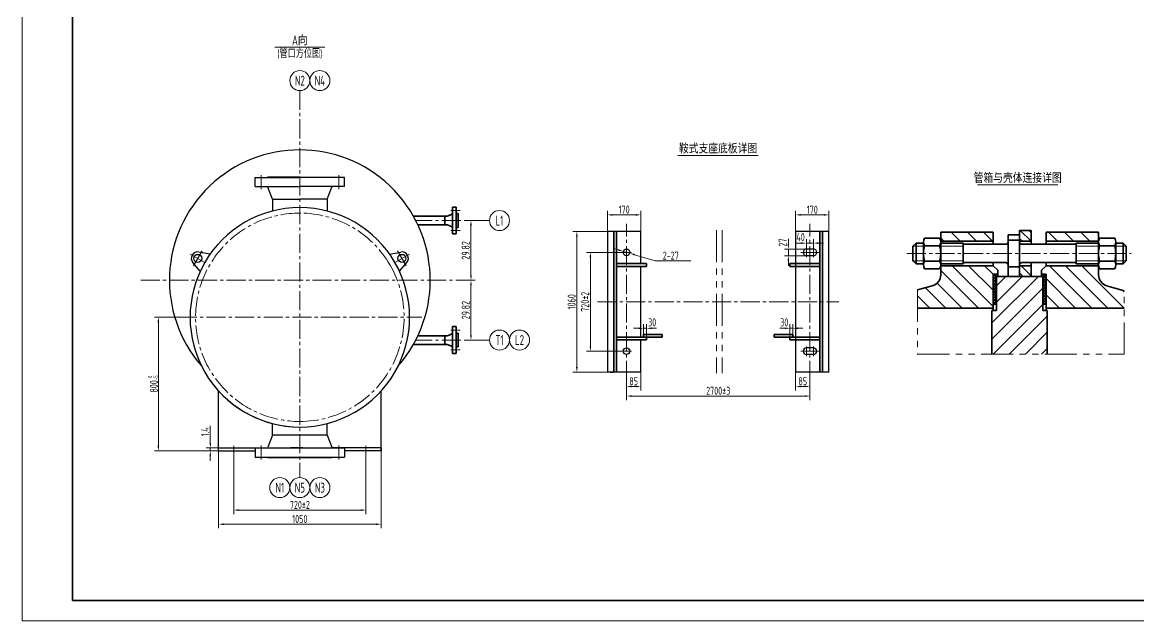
# Model space of a CAD drawing. Header units: millimetres. Extents: x 5765 to 6606, y -201 to 393.
# Drawn here: x 5765 to 6322, y -201 to 98 of the extents above; entities that cross this region are included whole.
import ezdxf
from ezdxf.enums import TextEntityAlignment as Align

# ---------------------------------------------------------------- set-up
doc = ezdxf.new("R2010")
doc.units = ezdxf.units.MM
doc.linetypes.add('CENTER2', pattern=[28.575, 19.05, -3.175, 3.175, -3.175])
doc.linetypes.add('PHANTOM2', pattern=[31.75, 15.875, -3.175, 3.175, -3.175, 3.175, -3.175])
for name, color, linetype, lineweight in [('1粗实线', 7, 'Continuous', 35), ('2细实线', 3, 'Continuous', 13), ('3中心线', 1, 'CENTER2', 13), ('5双点划线', 2, 'PHANTOM2', 13), ('6剖面线', 6, 'Continuous', 13), ('7文本', 2, 'Continuous', 13), ('8标注', 3, 'Continuous', 13), ('9图表', 4, 'Continuous', 13)]:
    doc.layers.add(name, color=color, linetype=linetype, lineweight=lineweight)
doc.styles.add('lanpec', font='bpec_e.shx', dxfattribs={"width": 0.75, "bigfont": 'hztxt.shx'})
doc.styles.add('lanpec-dim', font='bpec_e.shx', dxfattribs={"width": 0.75})
doc.dimstyles.new('lanpec', dxfattribs={"dimtxt": 4, "dimasz": 2.5, "dimexe": 2, "dimexo": 0, "dimtad": 1, "dimdsep": 46, "dimtxsty": 'lanpec-dim', "dimcen": 2.5, "dimclrd": 256, "dimclre": 256, "dimclrt": 256, "dimazin": 0, "dimtfac": 1, "dimtmove": 0, "dimatfit": 3, "dimfxl": 1, "dimlwd": -1, "dimlwe": -1, "dimarcsym": 0})
doc.dimstyles.new('lanpec$0', dxfattribs={"dimscale": 10, "dimtxt": 4, "dimasz": 2.5, "dimexe": 2, "dimexo": 0, "dimtad": 1, "dimdec": 1, "dimdsep": 46, "dimtxsty": 'lanpec-dim', "dimcen": 0.09, "dimclrd": 256, "dimclre": 256, "dimclrt": 256, "dimadec": 1, "dimazin": 0, "dimtfac": 0.707, "dimtdec": 1, "dimtmove": 0, "dimatfit": 3, "dimfxl": 1, "dimarcsym": 0})
doc.dimstyles.new('lanpec$3', dxfattribs={"dimtxt": 4, "dimasz": 2.5, "dimexe": 2, "dimexo": 0, "dimtad": 1, "dimtih": 1, "dimtoh": 1, "dimdsep": 46, "dimtxsty": 'lanpec-dim', "dimcen": 2.5, "dimclrd": 256, "dimclre": 256, "dimclrt": 256, "dimazin": 0, "dimtfac": 1, "dimtmove": 0, "dimatfit": 3, "dimfxl": 1, "dimlwd": -1, "dimlwe": -1, "dimarcsym": 0})
pattern_1 = [(135, (5538.121, 1410.9114), (-4.041115, -4.041115), [])]
pattern_2 = [(45, (5538.121, 1410.9114), (-0.6735192, 0.6735192), []), (135, (5538.121, 1410.9114), (-0.6735192, -0.6735192), [])]

# ---------------------------------------------------------------- blocks, each defined once
blk = doc.blocks.new('A1')
at = {"layer": '1粗实线'}
blk.add_lwpolyline([(-816, 10), (-10, 10), (-10, 584), (-816, 584)], close=True, dxfattribs=at)
at = {"layer": '9图表'}
blk.add_lwpolyline([(-841, 0), (0, 0), (0, 594), (-841, 594)], close=True, dxfattribs=at)
blk = doc.blocks.new('*D25')
at = {"layer": '8标注', "transparency": 16777216}
for p, q in [((6056.91, -6.3), (6056.91, 3.94)), ((6059.41, 1.94), (6071.05, 1.94)), ((6073.55, -6.3), (6073.55, 3.94))]:
    blk.add_line(p, q, dxfattribs=at)
for points in [[(6059.41, 2.36), (6059.41, 1.52), (6056.91, 1.94)], [(6071.05, 2.36), (6071.05, 1.52), (6073.55, 1.94)]]:
    blk.add_solid(points, dxfattribs=at)
at = {"layer": 'Defpoints', "color": 0, "transparency": 16777216}
for p in [(6073.55, 1.94), (6056.91, -6.3), (6073.55, -6.3)]:
    blk.add_point(p, dxfattribs=at)
at = {"layer": '8标注', "transparency": 16777216, "insert": (6065.23, 4.56), "char_height": 4, "attachment_point": 5, "style": 'lanpec-dim'}
blk.add_mtext('170', dxfattribs=at)
blk = doc.blocks.new('*D34')
at = {"layer": '8标注', "transparency": 16777216}
for p, q in [((6150.78, -6.3), (6150.78, 3.94)), ((6153.28, 1.94), (6164.91, 1.94)), ((6167.41, -6.3), (6167.41, 3.94))]:
    blk.add_line(p, q, dxfattribs=at)
for points in [[(6153.28, 2.36), (6153.28, 1.52), (6150.78, 1.94)], [(6164.91, 2.36), (6164.91, 1.52), (6167.41, 1.94)]]:
    blk.add_solid(points, dxfattribs=at)
at = {"layer": 'Defpoints', "color": 0, "transparency": 16777216}
for p in [(6167.41, 1.94), (6150.78, -6.3), (6167.41, -6.3)]:
    blk.add_point(p, dxfattribs=at)
at = {"layer": '8标注', "transparency": 16777216, "insert": (6159.09, 4.56), "char_height": 4, "attachment_point": 5, "style": 'lanpec-dim'}
blk.add_mtext('170', dxfattribs=at)
blk = doc.blocks.new('*D26')
at = {"layer": '8标注', "transparency": 16777216}
for p, q in [((6066.43, -80.35), (6066.43, -90.47)), ((6157.89, -80.35), (6157.89, -90.47)), ((6068.93, -88.47), (6155.39, -88.47))]:
    blk.add_line(p, q, dxfattribs=at)
for points in [[(6068.93, -88.05), (6068.93, -88.88), (6066.43, -88.47)], [(6155.39, -88.05), (6155.39, -88.88), (6157.89, -88.47)]]:
    blk.add_solid(points, dxfattribs=at)
at = {"layer": 'Defpoints', "color": 0, "transparency": 16777216}
for p in [(6066.43, -80.35), (6157.89, -80.35), (6157.89, -88.47)]:
    blk.add_point(p, dxfattribs=at)
at = {"layer": '8标注', "transparency": 16777216, "insert": (6112.16, -85.84), "char_height": 4, "width": 3.1429, "attachment_point": 5, "style": 'lanpec-dim'}
blk.add_mtext('2700%%P3', dxfattribs=at)
blk = doc.blocks.new('*D27')
at = {"layer": '8标注', "transparency": 16777216}
for p, q in [((6147.16, -12.59), (6147.16, -10.09)), ((6156.16, -15.09), (6145.16, -15.09)), ((6147.16, -15.09), (6147.16, -18.42)), ((6156.16, -18.42), (6145.16, -18.42)), ((6147.16, -20.92), (6147.16, -23.42))]:
    blk.add_line(p, q, dxfattribs=at)
for points in [[(6146.74, -12.59), (6147.58, -12.59), (6147.16, -15.09)], [(6146.74, -20.92), (6147.58, -20.92), (6147.16, -18.42)]]:
    blk.add_solid(points, dxfattribs=at)
at = {"layer": 'Defpoints', "color": 0, "transparency": 16777216}
for p in [(6156.16, -15.09), (6147.16, -18.42), (6156.16, -18.42)]:
    blk.add_point(p, dxfattribs=at)
at = {"layer": '8标注', "transparency": 16777216, "insert": (6144.33, -11.87), "char_height": 4, "attachment_point": 5, "rotation": 90, "style": 'lanpec-dim'}
blk.add_mtext('27', dxfattribs=at)
blk = doc.blocks.new('*D28')
at = {"layer": '8标注', "transparency": 16777216}
for p, q in [((6156.16, -15.09), (6156.16, -10.16)), ((6159.63, -15.09), (6159.63, -10.16)), ((6153.66, -12.16), (6151.16, -12.16)), ((6159.63, -12.16), (6156.16, -12.16)), ((6162.13, -12.16), (6164.63, -12.16))]:
    blk.add_line(p, q, dxfattribs=at)
for points in [[(6153.66, -11.74), (6153.66, -12.57), (6156.16, -12.16)], [(6162.13, -11.74), (6162.13, -12.57), (6159.63, -12.16)]]:
    blk.add_solid(points, dxfattribs=at)
at = {"layer": 'Defpoints', "color": 0, "transparency": 16777216}
for p in [(6156.16, -12.16), (6156.16, -15.09), (6159.63, -15.09)]:
    blk.add_point(p, dxfattribs=at)
at = {"layer": '8标注', "transparency": 16777216, "insert": (6153.24, -9.15), "char_height": 4, "attachment_point": 5, "style": 'lanpec-dim'}
blk.add_mtext('40', dxfattribs=at)
blk = doc.blocks.new('*D29')
at = {"layer": '8标注', "transparency": 16777216}
for p, q in [((6063.94, -16.76), (6046.41, -16.76)), ((6048.41, -19.26), (6048.41, -63.58)), ((6063.94, -66.08), (6046.41, -66.08))]:
    blk.add_line(p, q, dxfattribs=at)
for points in [[(6047.99, -19.26), (6048.83, -19.26), (6048.41, -16.76)], [(6047.99, -63.58), (6048.83, -63.58), (6048.41, -66.08)]]:
    blk.add_solid(points, dxfattribs=at)
at = {"layer": 'Defpoints', "color": 0, "transparency": 16777216}
for p in [(6063.94, -16.76), (6048.41, -66.08), (6063.94, -66.08)]:
    blk.add_point(p, dxfattribs=at)
at = {"layer": '8标注', "transparency": 16777216, "insert": (6045.79, -41.42), "char_height": 4, "width": 3.1429, "attachment_point": 5, "rotation": 90, "style": 'lanpec-dim'}
blk.add_mtext('720±2', dxfattribs=at)
blk = doc.blocks.new('*D30')
at = {"layer": '8标注', "transparency": 16777216}
for p, q in [((6056.91, -6.3), (6039.65, -6.3)), ((6041.65, -74.03), (6041.65, -8.8)), ((6056.91, -76.53), (6039.65, -76.53))]:
    blk.add_line(p, q, dxfattribs=at)
for points in [[(6041.24, -8.8), (6042.07, -8.8), (6041.65, -6.3)], [(6041.24, -74.03), (6042.07, -74.03), (6041.65, -76.53)]]:
    blk.add_solid(points, dxfattribs=at)
at = {"layer": 'Defpoints', "color": 0, "transparency": 16777216}
for p in [(6041.65, -6.3), (6056.91, -6.3), (6056.91, -76.53)]:
    blk.add_point(p, dxfattribs=at)
at = {"layer": '8标注', "transparency": 16777216, "insert": (6039.03, -41.42), "char_height": 4, "attachment_point": 5, "rotation": 90, "style": 'lanpec-dim'}
blk.add_mtext('1060', dxfattribs=at)
blk = doc.blocks.new('*D31')
at = {"layer": '8标注', "transparency": 16777216}
for p, q in [((6066.43, -76.53), (6066.43, -85.69)), ((6073.55, -76.53), (6073.55, -85.69)), ((6068.93, -83.69), (6071.05, -83.69))]:
    blk.add_line(p, q, dxfattribs=at)
for points in [[(6068.93, -83.28), (6068.93, -84.11), (6066.43, -83.69)], [(6071.05, -83.28), (6071.05, -84.11), (6073.55, -83.69)]]:
    blk.add_solid(points, dxfattribs=at)
at = {"layer": 'Defpoints', "color": 0, "transparency": 16777216}
for p in [(6066.43, -76.53), (6073.55, -76.53), (6073.55, -83.69)]:
    blk.add_point(p, dxfattribs=at)
at = {"layer": '8标注', "transparency": 16777216, "insert": (6069.99, -81.07), "char_height": 4, "attachment_point": 5, "style": 'lanpec-dim'}
blk.add_mtext('85', dxfattribs=at)
blk = doc.blocks.new('*D32')
at = {"layer": '8标注', "transparency": 16777216}
for p, q in [((6150.78, -76.53), (6150.78, -85.69)), ((6157.89, -76.53), (6157.89, -85.69)), ((6155.39, -83.69), (6153.28, -83.69))]:
    blk.add_line(p, q, dxfattribs=at)
for points in [[(6153.28, -83.28), (6153.28, -84.11), (6150.78, -83.69)], [(6155.39, -83.28), (6155.39, -84.11), (6157.89, -83.69)]]:
    blk.add_solid(points, dxfattribs=at)
at = {"layer": 'Defpoints', "color": 0, "transparency": 16777216}
for p in [(6150.78, -76.53), (6157.89, -76.53), (6150.78, -83.69)]:
    blk.add_point(p, dxfattribs=at)
at = {"layer": '8标注', "transparency": 16777216, "insert": (6154.33, -81.07), "char_height": 4, "attachment_point": 5, "style": 'lanpec-dim'}
blk.add_mtext('85', dxfattribs=at)
blk = doc.blocks.new('*D35')
at = {"layer": '8标注', "transparency": 16777216}
for p, q in [((6062.44, -15.58), (6060.04, -14.87)), ((6064.83, -16.29), (6068.03, -17.23)), ((6080.78, -20.98), (6070.42, -17.93)), ((6092.92, -20.98), (6080.78, -20.98))]:
    blk.add_line(p, q, dxfattribs=at)
for points in [[(6062.55, -15.18), (6062.32, -15.98), (6064.83, -16.29)], [(6070.54, -17.53), (6070.31, -18.33), (6068.03, -17.23)]]:
    blk.add_solid(points, dxfattribs=at)
at = {"layer": 'Defpoints', "color": 0, "transparency": 16777216}
for p in [(6064.83, -16.29), (6068.03, -17.23)]:
    blk.add_point(p, dxfattribs=at)
at = {"layer": '8标注', "transparency": 16777216, "insert": (6088.48, -18.36), "char_height": 4, "attachment_point": 5, "style": 'lanpec-dim'}
blk.add_mtext('2-27', dxfattribs=at)
blk = doc.blocks.new('*D36')
at = {"layer": '8标注', "transparency": 16777216}
for p, q in [((6072.42, -54.64), (6069.92, -54.64)), ((6074.92, -57.73), (6074.92, -52.64)), ((6074.92, -54.64), (6076.41, -54.64)), ((6076.41, -59), (6076.41, -52.64)), ((6078.91, -54.64), (6081.41, -54.64))]:
    blk.add_line(p, q, dxfattribs=at)
for points in [[(6072.42, -54.22), (6072.42, -55.05), (6074.92, -54.64)], [(6078.91, -54.22), (6078.91, -55.05), (6076.41, -54.64)]]:
    blk.add_solid(points, dxfattribs=at)
at = {"layer": 'Defpoints', "color": 0, "transparency": 16777216}
for p in [(6076.41, -54.64), (6074.92, -57.73), (6076.41, -59)]:
    blk.add_point(p, dxfattribs=at)
at = {"layer": '8标注', "transparency": 16777216, "insert": (6079.2, -51.69), "char_height": 4, "attachment_point": 5, "style": 'lanpec-dim'}
blk.add_mtext('30', dxfattribs=at)
blk = doc.blocks.new('*D33')
at = {"layer": '8标注', "transparency": 16777216}
for p, q in [((6145.41, -54.64), (6142.91, -54.64)), ((6147.91, -59), (6147.91, -52.64)), ((6149.4, -54.64), (6147.91, -54.64)), ((6149.4, -57.73), (6149.4, -52.64)), ((6151.9, -54.64), (6154.4, -54.64))]:
    blk.add_line(p, q, dxfattribs=at)
for points in [[(6145.41, -54.22), (6145.41, -55.05), (6147.91, -54.64)], [(6151.9, -54.22), (6151.9, -55.05), (6149.4, -54.64)]]:
    blk.add_solid(points, dxfattribs=at)
at = {"layer": 'Defpoints', "color": 0, "transparency": 16777216}
for p in [(6147.91, -54.64), (6147.91, -59), (6149.4, -57.73)]:
    blk.add_point(p, dxfattribs=at)
at = {"layer": '8标注', "transparency": 16777216, "insert": (6145.12, -51.69), "char_height": 4, "attachment_point": 5, "style": 'lanpec-dim'}
blk.add_mtext('30', dxfattribs=at)
blk = doc.blocks.new('*U38')
at = {"layer": '2细实线'}
blk.add_line((-20, 0), (20, 0), dxfattribs=at)
at = {"layer": '7文本', "style": 'lanpec', "width": 0.75}
for tag, height, p in [('节点图名称', 5, (0, 3.5)), ('比例', 4, (0, -3.25))]:
    blk.add_attdef(tag, text='', height=height, dxfattribs=at).set_placement(p, align=Align.MIDDLE_CENTER)
blk = doc.blocks.new('*D43')
at = {"layer": '8标注', "transparency": 16777216}
for p, q in [((5870.46, -117.97), (5870.46, -147.39)), ((5936.46, -117.9), (5936.46, -147.39)), ((5872.96, -145.39), (5933.96, -145.39))]:
    blk.add_line(p, q, dxfattribs=at)
for points in [[(5872.96, -144.97), (5872.96, -145.8), (5870.46, -145.39)], [(5933.96, -144.97), (5933.96, -145.8), (5936.46, -145.39)]]:
    blk.add_solid(points, dxfattribs=at)
at = {"layer": 'Defpoints', "color": 0, "transparency": 16777216}
for p in [(5870.46, -117.97), (5936.46, -117.9), (5936.46, -145.39)]:
    blk.add_point(p, dxfattribs=at)
at = {"layer": '8标注', "transparency": 16777216, "insert": (5903.46, -142.76), "char_height": 4, "attachment_point": 5, "style": 'lanpec-dim'}
blk.add_mtext('720±2', dxfattribs=at)
blk = doc.blocks.new('*D44')
at = {"layer": '8标注', "transparency": 16777216}
for p, q in [((5862.96, -115.76), (5862.96, -154.42)), ((5943.96, -115.76), (5943.96, -154.42)), ((5865.46, -152.42), (5941.46, -152.42))]:
    blk.add_line(p, q, dxfattribs=at)
for points in [[(5865.46, -152), (5865.46, -152.84), (5862.96, -152.42)], [(5941.46, -152), (5941.46, -152.84), (5943.96, -152.42)]]:
    blk.add_solid(points, dxfattribs=at)
at = {"layer": 'Defpoints', "color": 0, "transparency": 16777216}
for p in [(5862.96, -115.76), (5943.96, -115.76), (5943.96, -152.42)]:
    blk.add_point(p, dxfattribs=at)
at = {"layer": '8标注', "transparency": 16777216, "insert": (5903.46, -149.79), "char_height": 4, "attachment_point": 5, "style": 'lanpec-dim'}
blk.add_mtext('1050', dxfattribs=at)
blk = doc.blocks.new('*D45')
at = {"layer": '8标注', "transparency": 16777216}
for p, q in [((5843.36, -49.16), (5830.89, -49.16)), ((5832.89, -51.66), (5832.89, -113.26)), ((5862.96, -115.76), (5830.89, -115.76))]:
    blk.add_line(p, q, dxfattribs=at)
for points in [[(5832.47, -51.66), (5833.31, -51.66), (5832.89, -49.16)], [(5832.47, -113.26), (5833.31, -113.26), (5832.89, -115.76)]]:
    blk.add_solid(points, dxfattribs=at)
at = {"layer": 'Defpoints', "color": 0, "transparency": 16777216}
for p in [(5843.36, -49.16), (5832.89, -115.76), (5862.96, -115.76)]:
    blk.add_point(p, dxfattribs=at)
at = {"layer": '8标注', "transparency": 16777216, "insert": (5830.16, -82.46), "char_height": 4, "attachment_point": 5, "rotation": 90, "style": 'lanpec-dim'}
blk.add_mtext('800{\\H0.525x;\\S 0^ -5;}', dxfattribs=at)
blk = doc.blocks.new('管口号')
at = {"layer": '2细实线'}
blk.add_circle((0, 5), 5, dxfattribs=at)
at = {"layer": '7文本', "style": 'lanpec', "width": 0.75}
blk.add_attdef('N', text='', height=5, dxfattribs=at).set_placement((0, 5), align=Align.MIDDLE_CENTER)
blk = doc.blocks.new('*U39')
at = {"layer": '2细实线'}
blk.add_line((-12.5, 0), (12.5, 0), dxfattribs=at)
at = {"layer": '7文本', "style": 'lanpec', "width": 0.75}
for tag, height, p in [('节点图名称', 5, (0, 3.5)), ('比例', 4, (0, -3.25))]:
    blk.add_attdef(tag, text='', height=height, dxfattribs=at).set_placement(p, align=Align.MIDDLE_CENTER)
blk = doc.blocks.new('*D46')
at = {"layer": '8标注', "transparency": 16777216}
for p, q in [((5858.8, -111.86), (5858.8, -103.34)), ((5862.96, -114.36), (5856.8, -114.36)), ((5862.96, -115.76), (5856.8, -115.76)), ((5858.8, -115.76), (5858.8, -114.36)), ((5858.8, -118.26), (5858.8, -120.76))]:
    blk.add_line(p, q, dxfattribs=at)
for points in [[(5858.38, -111.86), (5859.22, -111.86), (5858.8, -114.36)], [(5858.38, -118.26), (5859.22, -118.26), (5858.8, -115.76)]]:
    blk.add_solid(points, dxfattribs=at)
at = {"layer": 'Defpoints', "color": 0, "transparency": 16777216}
for p in [(5858.8, -114.36), (5862.96, -114.36), (5862.96, -115.76)]:
    blk.add_point(p, dxfattribs=at)
at = {"layer": '8标注', "transparency": 16777216, "insert": (5856.18, -106.35), "char_height": 4, "attachment_point": 5, "rotation": 90, "style": 'lanpec-dim'}
blk.add_mtext('1.4', dxfattribs=at)
blk = doc.blocks.new('*D47')
at = {"layer": '8标注', "transparency": 16777216}
for p, q in [((5986.84, -0.88), (5990.84, -0.88)), ((5988.84, -3.38), (5988.84, -28.2)), ((5982.84, -30.7), (5990.84, -30.7))]:
    blk.add_line(p, q, dxfattribs=at)
for points in [[(5988.42, -3.38), (5989.26, -3.38), (5988.84, -0.88)], [(5988.42, -28.2), (5989.26, -28.2), (5988.84, -30.7)]]:
    blk.add_solid(points, dxfattribs=at)
at = {"layer": 'Defpoints', "color": 0, "transparency": 16777216}
for p in [(5986.84, -0.88), (5982.84, -30.7), (5988.84, -30.7)]:
    blk.add_point(p, dxfattribs=at)
at = {"layer": '8标注', "transparency": 16777216, "insert": (5986.21, -15.79), "char_height": 4, "attachment_point": 5, "rotation": 90, "style": 'lanpec-dim'}
blk.add_mtext('29.82', dxfattribs=at)
blk = doc.blocks.new('*D42')
at = {"layer": '8标注', "transparency": 16777216}
for p, q in [((5982.84, -30.7), (5990.84, -30.7)), ((5988.84, -58.02), (5988.84, -33.2)), ((5985.92, -60.52), (5990.84, -60.52))]:
    blk.add_line(p, q, dxfattribs=at)
for points in [[(5988.42, -33.2), (5989.26, -33.2), (5988.84, -30.7)], [(5988.42, -58.02), (5989.26, -58.02), (5988.84, -60.52)]]:
    blk.add_solid(points, dxfattribs=at)
at = {"layer": 'Defpoints', "color": 0, "transparency": 16777216}
for p in [(5982.84, -30.7), (5988.84, -30.7), (5985.92, -60.52)]:
    blk.add_point(p, dxfattribs=at)
at = {"layer": '8标注', "transparency": 16777216, "insert": (5986.21, -45.61), "char_height": 4, "attachment_point": 5, "rotation": 90, "style": 'lanpec-dim'}
blk.add_mtext('29.82', dxfattribs=at)

msp = doc.modelspace()

# ---------------------------------------------------------------- hatches: boundary and pattern name
at = {"layer": '6剖面线', "ltscale": 0.5}
h = msp.add_hatch(dxfattribs=at)
h.set_pattern_fill('ANSI31', color=256, scale=1.8, angle=90, style=0)
h.set_pattern_definition(pattern_1)
h.paths.add_polyline_path([(6249.262, -11.209), (6249.262, -6.754), (6223.15, -6.754), (6223.15, -11.209)])
edge = h.paths.add_edge_path()
edge.add_line((6249.262, -27.644), (6251.566, -27.644))
edge.add_line((6251.566, -27.644), (6251.566, -25.724))
edge.add_line((6251.566, -25.724), (6249.262, -23.42))
edge.add_line((6249.262, -23.42), (6223.15, -23.42))
edge.add_line((6223.15, -23.42), (6223.15, -27.907))
edge.add_arc((6217.39, -27.907), 5.76, 285.9454, 360, ccw=False)
edge.add_line((6218.973, -33.446), (6211.623, -35.545))
edge.add_line((6211.623, -35.545), (6211.623, -44.54))
edge.add_line((6211.623, -44.54), (6249.262, -44.54))
edge.add_line((6249.262, -44.54), (6249.262, -27.644))
h = msp.add_hatch(dxfattribs=at)
h.set_pattern_fill('ANSI31', color=256, scale=0.96, angle=90, style=0)
h.set_pattern_definition([(135, (-8276.9207, -2613.2948), (-2.1552615, -2.1552615), [])])
h.paths.add_polyline_path([(6268.27, -5.794), (6262.51, -5.794), (6262.51, -11.209), (6268.27, -11.209)])
h.paths.add_polyline_path([(6268.27, -23.42), (6262.51, -23.42), (6262.51, -28.796), (6268.27, -28.796)])
h = msp.add_hatch(dxfattribs=at)
h.set_pattern_fill('ANSI31', color=256, scale=1.8, angle=90, style=0)
h.set_pattern_definition(pattern_1)
h.paths.add_polyline_path([(6306.048, -33.446, -0.3348603), (6301.87, -27.907), (6301.87, -23.42), (6275.758, -23.42), (6273.454, -25.724), (6273.454, -27.644), (6275.758, -27.644), (6275.758, -44.54), (6314.715, -44.54), (6314.715, -35.922)])
h.paths.add_polyline_path([(6275.758, -6.754), (6275.758, -11.209), (6301.87, -11.209), (6301.87, -6.754)])
at = {"layer": '6剖面线'}
h = msp.add_hatch(dxfattribs=at)
h.set_pattern_fill('ANSI31', color=256, scale=1.8, angle=180, style=0)
h.set_pattern_definition([(225, (6250.2164, -50.443), (4.0411, -4.0411), [])])
h.paths.add_polyline_path([(6250.99, -28.796), (6250.99, -45.716), (6249.838, -45.716), (6250.99, -67.58), (6276.334, -67.58), (6276.334, -45.716), (6274.03, -45.716), (6274.03, -28.796)])
h.paths.add_polyline_path([(6249.838, -45.716), (6248.686, -45.716), (6248.686, -67.58), (6250.99, -67.58)])
at = {"layer": '6剖面线', "ltscale": 0.5}
h = msp.add_hatch(dxfattribs=at)
h.set_pattern_fill('ANSI37', color=256, scale=0.3, style=0)
h.set_pattern_definition(pattern_2)
h.paths.add_polyline_path([(6249.262, -42.62), (6250.99, -42.62), (6250.99, -28.54), (6249.262, -28.54)])
h = msp.add_hatch(dxfattribs=at)
h.set_pattern_fill('ANSI37', color=256, scale=0.3, style=0)
h.set_pattern_definition(pattern_2)
h.paths.add_polyline_path([(6275.758, -28.54), (6274.03, -28.54), (6274.03, -42.62), (6275.758, -42.62)])

# ---------------------------------------------------------------- linework, layer by layer
for p, q in [((5881.21, 16.026), (5881.21, 20.636)), ((5881.21, 20.636), (5903.46, 20.636)), ((5887.27, 20.636), (5887.27, 20.836)), ((5903.46, 20.836), (5887.27, 20.836)), ((5903.46, 20.836), (5919.65, 20.836)), ((5925.71, 20.636), (5903.46, 20.636)), ((5919.65, 20.636), (5919.65, 20.836)), ((5925.71, 16.026), (5925.71, 20.636)), ((5881.21, 16.026), (5903.46, 16.026)), ((5889.81, 9.736), (5887.532, 15.704)), ((5925.71, 16.026), (5903.46, 16.026)), ((5917.11, 9.736), (5919.387, 15.704)), ((5889.81, 9.736), (5903.46, 9.736)), ((5889.81, 9.736), (5889.81, 3.857)), ((5917.11, 9.736), (5903.46, 9.736)), ((5917.11, 9.736), (5917.11, 3.857)), ((6073.546, -6.3), (6056.914, -6.3)), ((6056.914, -6.3), (6056.914, -76.534)), ((6073.546, -22.348), (6073.546, -6.3)), ((6167.407, -6.3), (6150.775, -6.3)), ((6150.775, -6.3), (6150.775, -76.534)), ((6167.407, -76.534), (6167.407, -6.3)), ((5858.652, -17.702), (5853.138, -16.613)), ((5948.267, -17.702), (5953.782, -16.613)), ((6159.626, -15.093), (6156.157, -15.093)), ((5853.809, -26.09), (5850.109, -21.859)), ((5953.11, -26.09), (5956.81, -21.859)), ((6159.626, -18.42), (6156.157, -18.42)), ((6073.546, -59.001), (6073.546, -23.833)), ((6073.546, -76.534), (6073.546, -60.485)), ((6159.626, -64.414), (6156.157, -64.414)), ((6159.626, -67.74), (6156.157, -67.74)), ((6073.546, -76.534), (6056.914, -76.534)), ((6058.354, -76.534), (6059.794, -76.534)), ((6167.407, -76.534), (6150.775, -76.534)), ((5862.96, -115.764), (5862.96, -86.006)), ((5943.96, -115.764), (5943.96, -86.006)), ((5889.81, -108.064), (5889.81, -102.185)), ((5917.11, -108.064), (5917.11, -102.185)), ((5862.96, -115.764), (5862.96, -110.513)), ((5889.81, -108.064), (5887.532, -114.032)), ((5917.11, -108.064), (5889.81, -108.064)), ((5917.11, -108.064), (5919.387, -114.032)), ((5862.96, -114.364), (5881.21, -114.364)), ((5862.96, -115.764), (5881.21, -115.764)), ((5862.96, -115.764), (5881.21, -115.764)), ((5881.21, -114.354), (5925.71, -114.354)), ((5881.21, -114.354), (5881.21, -118.964)), ((5881.21, -114.354), (5887.065, -114.354)), ((5904.714, -114.354), (5898.859, -114.354)), ((5925.71, -114.354), (5919.854, -114.354)), ((5925.71, -114.354), (5925.71, -118.964)), ((5943.96, -114.364), (5925.71, -114.364)), ((5943.96, -115.764), (5925.71, -115.764)), ((5943.96, -115.764), (5925.71, -115.764)), ((5943.96, -114.364), (5943.96, -115.764)), ((5881.21, -118.964), (5925.71, -118.964)), ((5887.27, -118.964), (5887.27, -119.164)), ((5887.27, -119.164), (5919.65, -119.164)), ((5898.654, -118.964), (5898.654, -119.164)), ((5919.65, -118.964), (5919.65, -119.164))]:
    msp.add_line(p, q)
at = {"ltscale": 2}
for centre in [(6066.43, -16.757), (6066.43, -66.077)]:
    msp.add_circle(centre, 1.663, dxfattribs=at)
for centre in [(5852.518, -19.753), (5954.402, -19.753)]:
    msp.add_circle(centre, 2)
for centre, radius, start, end in [((5903.46, -30.699), 65.061, 318.9992, 221.0008), ((5887.065, 15.526), 0.5, 20.88476, 90), ((5919.854, 15.526), 0.5, 90, 159.11524), ((5903.46, -49.164), 54.75, 90, 150), ((5903.46, -49.164), 54.75, 30, 90), ((5852.518, -19.753), 3.2, 78.82881, 221.17119), ((5954.402, -19.753), 3.2, 318.82881, 101.17119), ((6156.157, -16.757), 1.663, 90, 270), ((6159.626, -16.757), 1.663, 270, 90), ((5903.46, -49.164), 54.75, 150, 270), ((5903.46, -49.164), 54.75, 270, 30), ((6156.157, -66.077), 1.663, 90, 270), ((6159.626, -66.077), 1.663, 270, 90), ((5903.46, -49.164), 54.75, 215.07463, 270), ((5887.065, -113.854), 0.5, 270, 339.11524), ((5919.854, -113.854), 0.5, 200.88476, 270)]:
    msp.add_arc(centre, radius, start, end)
at = {"layer": '1粗实线', "ltscale": 0.5}
for p, q in [((5981.428, 5.842), (5979.636, 5.842)), ((5979.636, 5.842), (5979.636, -7.598)), ((5981.428, -7.598), (5981.428, 5.842)), ((5975.868, 1.258), (5960.131, 1.258)), ((5975.868, 1.258), (5975.868, -3.014)), ((5976.717, 1.258), (5975.868, 1.258)), ((5979.113, 2.091), (5976.994, 1.308)), ((5982.368, 2.554), (5981.428, 2.554)), ((5982.368, -4.31), (5982.368, 2.554)), ((5975.868, -3.014), (5962.336, -3.014)), ((5976.717, -3.014), (5975.868, -3.014)), ((5979.113, -3.846), (5976.994, -3.063)), ((5982.368, -4.31), (5981.428, -4.31)), ((5981.428, -7.598), (5979.636, -7.598)), ((5979.636, -67.245), (5979.636, -53.805)), ((5981.428, -53.805), (5979.636, -53.805)), ((5981.428, -53.805), (5981.428, -67.245)), ((5975.868, -58.389), (5962.336, -58.389)), ((5976.717, -58.389), (5975.868, -58.389)), ((5975.868, -62.661), (5975.868, -58.389)), ((5979.113, -57.556), (5976.994, -58.339)), ((5982.368, -57.093), (5981.428, -57.093)), ((5982.368, -57.093), (5982.368, -63.957)), ((5975.868, -62.661), (5960.131, -62.661)), ((5976.717, -62.661), (5975.868, -62.661)), ((5979.113, -63.493), (5976.994, -62.71)), ((5982.368, -63.957), (5981.428, -63.957)), ((5981.428, -67.245), (5979.636, -67.245))]:
    msp.add_line(p, q, dxfattribs=at)
at = {"layer": '1粗实线'}
for p, q in [((6060.14, -6.3), (6060.14, -76.534)), ((6061.502, -6.3), (6061.502, -76.534)), ((6162.819, -6.3), (6162.819, -76.534)), ((6164.181, -6.3), (6164.181, -76.534)), ((6222.617, -9.711), (6215.12, -9.711)), ((6223.15, -6.754), (6249.262, -6.754)), ((6223.15, -6.754), (6223.15, -27.907)), ((6249.262, -6.754), (6249.262, -12.745)), ((6256.75, -8.098), (6262.51, -8.098)), ((6256.75, -8.098), (6256.75, -28.796)), ((6256.75, -10.699), (6262.51, -10.699)), ((6268.27, -5.794), (6262.51, -5.794)), ((6262.51, -5.794), (6262.51, -28.796)), ((6268.27, -12.745), (6268.27, -5.794)), ((6301.87, -6.754), (6275.758, -6.754)), ((6275.758, -6.754), (6275.758, -12.745)), ((6301.87, -6.754), (6301.87, -27.907)), ((6309.962, -9.711), (6302.342, -9.711)), ((6210.862, -12.13), (6209.326, -13.666)), ((6209.326, -13.666), (6209.326, -20.962)), ((6214.587, -12.13), (6210.862, -12.13)), ((6210.862, -12.13), (6210.862, -22.498)), ((6214.587, -23.017), (6214.587, -11.612)), ((6222.617, -13.513), (6215.12, -13.513)), ((6223.15, -11.209), (6249.262, -11.209)), ((6223.15, -23.017), (6223.15, -11.612)), ((6234.286, -12.13), (6223.15, -12.13)), ((6234.286, -12.13), (6234.286, -22.498)), ((6234.286, -12.13), (6234.286, -12.169)), ((6234.862, -12.745), (6255.598, -12.745)), ((6262.51, -11.209), (6268.27, -11.209)), ((6262.51, -11.593), (6262.51, -11.554)), ((6263.662, -12.745), (6290.158, -12.745)), ((6301.87, -11.209), (6275.758, -11.209)), ((6290.734, -12.13), (6301.87, -12.13)), ((6290.734, -12.13), (6290.734, -22.498)), ((6290.734, -12.13), (6290.734, -12.169)), ((6301.87, -23.017), (6301.87, -11.612)), ((6309.962, -13.513), (6302.342, -13.513)), ((6310.434, -23.017), (6310.434, -11.612)), ((6310.434, -12.13), (6314.158, -12.13)), ((6314.158, -12.13), (6315.694, -13.666)), ((6314.158, -12.13), (6314.158, -22.498)), ((6315.694, -13.666), (6315.694, -20.962)), ((6210.862, -22.498), (6209.326, -20.962)), ((6222.617, -21.116), (6215.12, -21.116)), ((6234.862, -21.884), (6255.598, -21.884)), ((6249.262, -21.884), (6249.262, -23.42)), ((6263.662, -21.884), (6290.158, -21.884)), ((6268.27, -28.796), (6268.27, -21.884)), ((6275.758, -21.884), (6275.758, -23.42)), ((6309.962, -21.116), (6302.342, -21.116)), ((6314.158, -22.498), (6315.694, -20.962)), ((6061.502, -22.348), (6076.412, -22.348)), ((6061.502, -23.833), (6076.412, -23.833)), ((6076.412, -22.348), (6076.412, -23.833)), ((6162.819, -22.348), (6147.91, -22.348)), ((6147.91, -22.348), (6147.91, -23.833)), ((6162.819, -23.833), (6147.91, -23.833)), ((6214.587, -22.498), (6210.862, -22.498)), ((6222.617, -24.918), (6215.12, -24.918)), ((6234.286, -22.498), (6223.15, -22.498)), ((6249.262, -23.42), (6223.15, -23.42)), ((6249.262, -23.42), (6251.566, -25.724)), ((6249.262, -27.644), (6251.566, -27.644)), ((6249.262, -27.644), (6249.262, -45.716)), ((6251.566, -25.724), (6251.566, -28.796)), ((6256.75, -23.93), (6262.51, -23.93)), ((6262.51, -23.42), (6268.27, -23.42)), ((6275.758, -23.42), (6273.454, -25.724)), ((6273.454, -25.724), (6273.454, -28.796)), ((6275.758, -27.644), (6273.454, -27.644)), ((6275.758, -23.42), (6301.87, -23.42)), ((6275.758, -27.644), (6275.758, -45.716)), ((6290.734, -22.498), (6301.87, -22.498)), ((6309.962, -24.918), (6302.342, -24.918)), ((6310.434, -22.498), (6314.158, -22.498)), ((6249.262, -28.54), (6250.99, -28.54)), ((6250.99, -28.54), (6250.99, -45.716)), ((6250.99, -28.604), (6250.99, -42.62)), ((6250.99, -28.796), (6274.03, -28.796)), ((6275.758, -28.54), (6274.03, -28.54)), ((6274.03, -28.54), (6274.03, -42.62)), ((6274.03, -28.604), (6274.03, -45.716)), ((6211.623, -35.545), (6218.973, -33.446)), ((6314.715, -35.922), (6306.048, -33.446)), ((6211.623, -44.54), (6249.262, -44.54)), ((6250.99, -42.62), (6249.262, -42.62)), ((6274.03, -42.62), (6275.758, -42.62)), ((6275.758, -44.54), (6314.715, -44.54)), ((6250.99, -45.716), (6248.686, -45.716)), ((6248.686, -45.716), (6248.686, -67.58)), ((6274.03, -45.716), (6276.334, -45.716)), ((6276.334, -45.716), (6276.334, -67.58)), ((6061.502, -59.001), (6076.412, -59.001)), ((6061.502, -60.485), (6076.412, -60.485)), ((6074.242, -59.001), (6084.253, -59.001)), ((6074.919, -59.001), (6074.919, -57.732)), ((6074.919, -57.732), (6084.253, -57.732)), ((6076.412, -60.485), (6076.412, -59.001)), ((6084.253, -57.732), (6084.253, -59.001)), ((6149.402, -57.732), (6140.068, -57.732)), ((6140.068, -57.732), (6140.068, -59.001)), ((6150.079, -59.001), (6140.068, -59.001)), ((6162.819, -59.001), (6147.91, -59.001)), ((6147.91, -60.485), (6147.91, -59.001)), ((6162.819, -60.485), (6147.91, -60.485)), ((6149.402, -57.732), (6149.402, -59.001))]:
    msp.add_line(p, q, dxfattribs=at)
at = {"layer": '1粗实线', "ltscale": 0.5}
for centre, start, end in [((5976.717, 2.058), 270, 290.28013), ((5978.836, 2.841), 290.28013, 0), ((5976.717, -3.814), 69.71987, 90), ((5978.836, -4.596), 0, 69.71987), ((5976.717, -57.589), 270, 290.28013), ((5978.836, -56.806), 290.28013, 0), ((5976.717, -63.461), 69.71987, 90), ((5978.836, -64.244), 0, 69.71987)]:
    msp.add_arc(centre, 0.8, start, end, dxfattribs=at)
at = {"layer": '1粗实线'}
for centre, radius, start, end in [((6218.243, -11.612), 3.656, 148.67241, 211.32759), ((6219.495, -11.612), 3.656, 328.67241, 31.32759), ((6305.935, -11.612), 4.065, 152.12072, 207.87928), ((6306.369, -11.612), 4.065, 332.12072, 27.87928), ((6228.411, -17.314), 13.824, 164.03799, 195.96201), ((6209.326, -17.314), 13.824, 344.03799, 15.96201), ((6234.862, -12.169), 0.576, 180, 270), ((6255.598, -11.593), 1.152, 270, 0), ((6263.662, -11.593), 1.152, 180, 270), ((6290.158, -12.169), 0.576, 270, 0), ((6317.422, -17.314), 15.552, 165.851, 194.149), ((6294.882, -17.314), 15.552, 345.851, 14.149), ((6218.243, -23.017), 3.656, 148.67241, 211.32759), ((6219.495, -23.017), 3.656, 328.67241, 31.32759), ((6234.862, -22.46), 0.576, 90, 180), ((6255.598, -23.036), 1.152, 0, 90), ((6263.662, -23.036), 1.152, 90, 180), ((6290.158, -22.46), 0.576, 0, 90), ((6305.935, -23.017), 4.065, 152.12072, 207.87928), ((6306.369, -23.017), 4.065, 332.12072, 27.87928), ((6217.39, -27.907), 5.76, 285.9454, 0), ((6307.63, -27.907), 5.76, 180, 254.0546)]:
    msp.add_arc(centre, radius, start, end, dxfattribs=at)
at = {"layer": '2细实线'}
for p, q in [((6209.326, -13.666), (6214.587, -13.666)), ((6223.15, -13.666), (6234.286, -13.666)), ((6301.87, -13.666), (6290.734, -13.666)), ((6315.694, -13.666), (6310.434, -13.666)), ((6092.518, -20.983), (6098.524, -20.983)), ((6209.326, -20.962), (6214.587, -20.962)), ((6223.15, -20.962), (6234.286, -20.962)), ((6301.87, -20.962), (6290.734, -20.962)), ((6315.694, -20.962), (6310.434, -20.962))]:
    msp.add_line(p, q, dxfattribs=at)
at = {"layer": '3中心线', "ltscale": 0.5}
for p, q in [((5903.46, 63.932), (5903.46, -129.164)), ((5884.09, 14.836), (5884.09, 21.826)), ((5922.83, 14.836), (5922.83, 21.826)), ((5983.446, 4.074), (5978.836, 4.074)), ((5998.059, -0.878), (5961.284, -0.878)), ((6066.43, -80.346), (6066.43, -2.487)), ((6157.891, -80.346), (6157.891, -2.487)), ((5983.446, -5.83), (5978.836, -5.83)), ((5854.69, -15.99), (5850.346, -23.515)), ((5952.229, -15.99), (5956.574, -23.515)), ((5856.045, -21.789), (5848.755, -17.581)), ((5950.875, -21.789), (5958.164, -17.581)), ((6206.28, -17.314), (6318.114, -17.314)), ((5824.08, -30.701), (5982.839, -30.701)), ((6051.914, -41.417), (6172.407, -41.417)), ((5842.579, -49.164), (5964.34, -49.164)), ((5983.446, -55.573), (5978.836, -55.573)), ((5998.059, -60.525), (5961.282, -60.525)), ((5983.446, -65.477), (5978.836, -65.477)), ((5870.46, -117.972), (5870.46, -113.29)), ((5884.09, -113.164), (5884.09, -120.154)), ((5922.83, -113.164), (5922.83, -120.154)), ((5936.46, -117.9), (5936.46, -113.29))]:
    msp.add_line(p, q, dxfattribs=at)
at = {"layer": '3中心线'}
for p, q in [((6156.157, -19.161), (6156.157, -14.353)), ((6159.626, -19.161), (6159.626, -14.353)), ((6068.925, -16.757), (6063.935, -16.757)), ((6153.442, -16.757), (6162.341, -16.757)), ((6068.925, -66.077), (6063.935, -66.077)), ((6153.442, -66.077), (6162.341, -66.077)), ((6156.157, -63.673), (6156.157, -68.481)), ((6159.626, -63.673), (6159.626, -68.481))]:
    msp.add_line(p, q, dxfattribs=at)
at = {"layer": '3中心线', "ltscale": 0.5}
for start, end in [(90, 270), (30, 90), (270, 30)]:
    msp.add_arc((5903.46, -49.164), 52, start, end, dxfattribs=at)
at = {"layer": '5双点划线'}
for p, q in [((6111.288, -5.731), (6111.288, -77.103)), ((6114.145, -5.731), (6114.145, -77.103)), ((6211.623, -35.545), (6211.623, -67.58)), ((6314.715, -67.58), (6314.715, -35.922)), ((6211.623, -67.58), (6314.715, -67.58))]:
    msp.add_line(p, q, dxfattribs=at)

# ---------------------------------------------------------------- block references
for name, p, values in [('*U39', (5903.46, 85.558), {'节点图名称': 'A向', '比例': '(管口方位图)'}), ('*U38', (6112.089, 31.572), {'节点图名称': '鞍式支座底板详图'}), ('*U38', (6261.55, 16.9), {'节点图名称': '管箱与壳体连接详图'})]:
    msp.add_blockref(name, p).add_auto_attribs(values)
at = {"layer": '2细实线'}
msp.add_blockref('A1', (6606.028, -200.559), dxfattribs=at)
at = {"layer": '8标注'}
for p, values in [((5903.46, 63.932), {'N': 'N2'}), ((5913.46, 63.932), {'N': 'N4'}), ((6003.059, -5.878), {'N': 'L1'}), ((6003.059, -65.525), {'N': 'T1'}), ((6013.059, -65.525), {'N': 'L2'}), ((5893.46, -139.164), {'N': 'N1'}), ((5903.46, -139.164), {'N': 'N5'}), ((5913.46, -139.164), {'N': 'N3'})]:
    msp.add_blockref('管口号', p, dxfattribs=at).add_auto_attribs(values)

# ---------------------------------------------------------------- dimensions: what is measured, and where the dimension line sits
for base, p1, p2, text, picture, middle in [((6073.546, 1.94), (6056.914, -6.3), (6073.546, -6.3), '170', '*D25', (6065.23, 4.565)), ((6167.407, 1.94), (6150.775, -6.3), (6167.407, -6.3), '170', '*D34', (6159.091, 4.565)), ((6150.775, -83.693), (6157.891, -76.534), (6150.775, -76.534), '85', '*D32', (6154.333, -81.068)), ((6157.891, -88.468), (6066.43, -80.346), (6157.891, -80.346), '2700%%P3', '*D26', (6112.161, -85.843)), ((5943.96, -152.42), (5862.96, -115.764), (5943.96, -115.764), '1050', '*D44', (5903.46, -149.795)), ((5936.46, -145.388), (5870.46, -117.972), (5936.46, -117.9), '720±2', '*D43', (5903.46, -142.763))]:
    dim = msp.add_linear_dim(base=base, p1=p1, p2=p2, text=text, dimstyle='lanpec', dxfattribs=at)
    dim.commit()
    dim.dimension.update_dxf_attribs({"geometry": picture, "text_midpoint": middle})
for base, p1, p2, angle, picture, middle in [((5988.839, -30.701), (5986.839, -0.878), (5982.839, -30.701), 90, '*D47', (5986.214, -15.789)), ((5988.839, -30.701), (5985.918, -60.525), (5982.839, -30.701), 270, '*D42', (5986.214, -45.613)), ((5858.801, -114.364), (5862.96, -115.764), (5862.96, -114.364), 90, '*D46', (5856.176, -106.35))]:
    dim = msp.add_linear_dim(base=base, p1=p1, p2=p2, angle=angle, dimstyle='lanpec$0', override={"dimscale": 1, "dimdec": 2, "dimcen": 2.5, "dimadec": 2, "dimtfac": 1, "dimtdec": 2, "dimlwd": 65535, "dimlwe": 65535}, dxfattribs=at)
    dim.commit()
    dim.dimension.update_dxf_attribs({"geometry": picture, "text_midpoint": middle})
for base, p1, p2, angle, text, picture, middle in [((6041.653, -6.3), (6056.914, -76.534), (6056.914, -6.3), 90, '1060', '*D30', (6039.028, -41.417)), ((6048.411, -66.077), (6063.935, -16.757), (6063.935, -66.077), 90, '720±2', '*D29', (6045.786, -41.417)), ((5832.889, -115.764), (5843.364, -49.164), (5862.96, -115.764), 90, '800{\\H0.525x;\\S 0^ -5;}', '*D45', (5830.164, -82.464)), ((6073.546, -83.693), (6066.43, -76.534), (6073.546, -76.534), 180, '85', '*D31', (6069.988, -81.068))]:
    dim = msp.add_linear_dim(base=base, p1=p1, p2=p2, angle=angle, text=text, dimstyle='lanpec', dxfattribs=at)
    dim.commit()
    dim.dimension.update_dxf_attribs({"geometry": picture, "text_midpoint": middle})
for base, p1, p2, angle, text, picture, middle in [((6147.161, -18.42), (6156.157, -15.093), (6156.157, -18.42), 90, '27', '*D27', (6144.332, -11.875)), ((6156.157, -12.157), (6159.626, -15.093), (6156.157, -15.093), 180, '40', '*D28', (6153.235, -9.154)), ((6147.91, -54.636), (6149.402, -57.732), (6147.91, -59.001), 180, '30', '*D33', (6145.122, -51.687))]:
    dim = msp.add_linear_dim(base=base, p1=p1, p2=p2, angle=angle, text=text, dimstyle='lanpec', override={"dimtmove": 2}, dxfattribs=at)
    dim.commit()
    dim.dimension.update_dxf_attribs({"geometry": picture, "text_midpoint": middle, "dimtype": 160})
dim = msp.add_diameter_dim_2p(p1=(6064.835, -16.287), p2=(6068.025, -17.227), text='2-27', dimstyle='lanpec$3', dxfattribs=at)
dim.commit()
dim.dimension.update_dxf_attribs({"geometry": '*D35', "text_midpoint": (6088.478, -20.983), "dimtype": 163})
dim = msp.add_linear_dim(base=(6076.412, -54.636), p1=(6074.919, -57.732), p2=(6076.412, -59.001), text='30', dimstyle='lanpec', override={"dimtmove": 2}, dxfattribs=at)
dim.commit()
dim.dimension.update_dxf_attribs({"geometry": '*D36', "text_midpoint": (6079.2, -51.687), "dimtype": 160})

doc.saveas('drawing.dxf')
